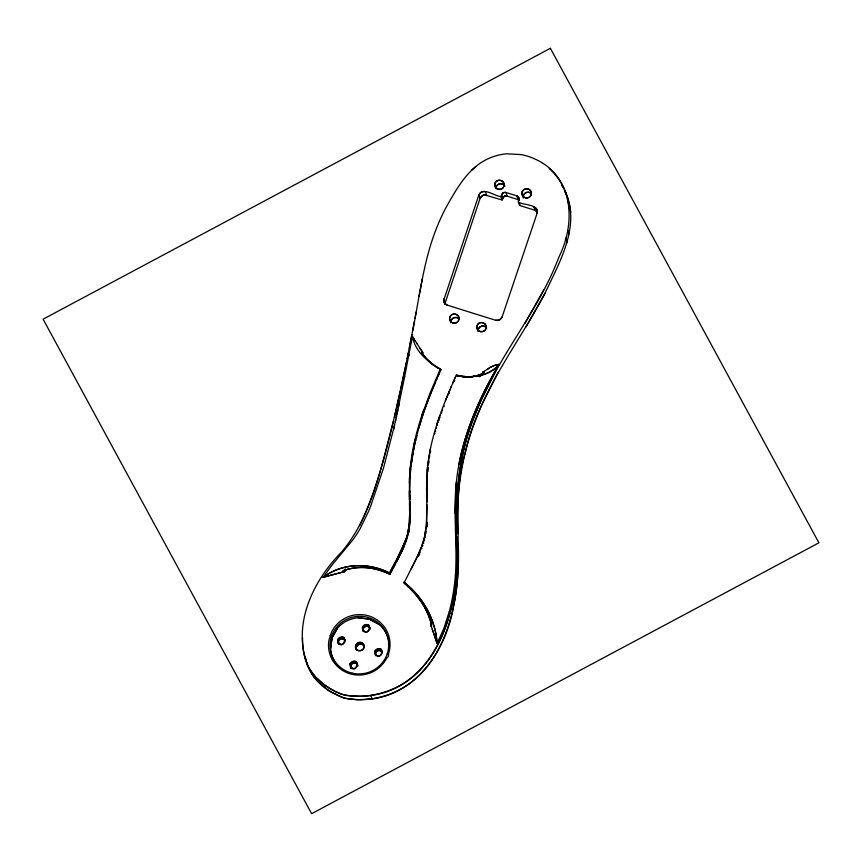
<?xml version="1.0" encoding="UTF-8"?>
<svg xmlns="http://www.w3.org/2000/svg" width="862" height="862" viewBox="0 0 862 862"><rect width="100%" height="100%" fill="white"/><g stroke="black" fill="none" stroke-linecap="round" stroke-linejoin="round"><path stroke-width="1.29" d="M409.601 507.222L409.644 514.118L409.525 502.837M409.741 491.114L410.474 471.277M426.938 488.506L426.938 490.381M370.585 695.386L365.951 695.946A101.016 98.731 -19.4 0 1 363.699 696.151L352.741 696.259L343.162 694.643A44.932 43.919 -19.4 0 1 339.132 693.307L330.652 689.104A71.126 69.52 -19.4 0 1 328.002 687.423A78.905 77.117 -19.4 0 1 324.597 685.021L315.611 677.015L310.923 671.013A47.722 46.645 -19.4 0 1 309.016 667.824A49.673 48.552 -19.4 0 1 307.411 664.58A51.774 50.599 -19.4 0 1 306.085 661.316C293.436 621.642 313.746 580.126 341.6 552.003C372.578 515.239 381.166 466.148 393.503 421.065M410.053 514.873L410.053 512.19M426.938 487.946L427.056 481.276M409.256 524.15A101.414 97.492 -13.2 0 0 409.472 521.068L409.644 514.032M409.633 514.592L409.213 524.15A82.062 78.959 -10.9 0 1 408.9 527.232L407.026 536.218A67.947 65.695 3.6 0 1 406.358 538.427L396.509 560.02M410.043 515.799L409.838 522.253M409.418 482.408L409.418 497.083M427.11 479.617L427.046 497.988M338.863 666.94A29.416 28.748 -19.4 0 1 330.588 648.547L332.042 637.826L337.408 628.323A29.416 28.748 -19.4 0 1 358.258 617.785L369.151 619.067L378.752 624.196A29.416 28.748 -19.4 0 1 389.182 644.528L389.193 646.414M388.999 648.989L389.182 644.528M409.838 522.221L410.032 510.024M427.11 522.286L427.067 523.202M410.01 478.313L410.258 474.111M427.078 523.018L426.755 527.232M427.056 523.385L426.798 526.844M410.323 473.163L410.689 468.853M430.418 448.725L427.423 468.012L426.528 488.474M410.14 469.154L409.601 477.246C410.538 455.998 415.344 435.084 422.014 414.956M427.229 470.156L426.819 505.391M427.563 472.096L427.617 471.471M427.606 471.568L427.994 467.581L427.627 471.309M410.571 470.059L412.23 456.871M389.031 649.194L389.204 647.362M427.24 469.941C429.761 441.937 439.146 415.128 450.072 389.408M410.161 468.863L415.042 439.415M459.748 460.222A242.772 237.319 -19.2 0 1 461.741 451.494C469.499 420.742 482.871 391.639 499.087 364.464C496.577 363.764 485.737 369.787 492.784 366.102A18.404 17.983 -19.4 0 1 494.389 365.466A18.899 18.479 -19.4 0 1 496.049 364.992L499.087 364.464C480.619 395.464 465.663 429.017 458.907 464.618A219.088 214.142 -19.4 0 0 456.31 482.494C453.153 512.761 457.345 543.189 455.502 573.51A205.231 200.587 -19.4 0 1 453.498 591.461A208.399 203.691 -19.4 0 1 449.328 611.417M456.31 482.494L455.093 513.364M410.905 466.773L413.986 447.227M409.213 524.15L407.618 533.987M409.245 528.654L409.827 522.458L408.76 531.714M356.189 648.558C355.844 644.183 362.406 642.341 364.335 646.317M444.803 304.049L480.069 198.432L482.655 195.458L484.681 194.898L502.115 199.984L504.475 196.127L505.832 195.749L519.129 199.919M428.705 461.946L428.457 463.767L428.834 461.041M450.783 322.366C450.514 318.444 455.556 315.923 458.562 318.434M495.93 188.595C495.542 183.778 502.761 181.753 504.884 186.127M478.011 330.889C477.742 326.967 482.785 324.446 485.791 326.957M537.479 211.933A5.183 5.064 -19.4 0 0 535.065 210.306L519.549 205.447L518.331 201.999L518.784 197.538L516.791 195.868L505.897 192.463L503.268 192.689L500.908 196.547L502.115 199.984M523.148 197.118C522.889 193.196 527.921 190.685 530.927 193.185M500.908 196.547C494.422 196.374 483.496 186.418 478.852 194.995L443.596 300.612L444.135 302.584L447.119 305.094L495.585 320.265L499.529 319.931L502.115 316.957L537.123 213.226C538.534 203.572 523.6 205.565 518.331 201.999M426.27 531.38L426 533.115M408.782 531.606L409.224 528.869M412.381 455.933L415.549 440.202L414.051 446.925M429.405 457.431L429.696 455.739M422.779 353.732L422.348 351.879M416.163 311.979L414.988 318.39M302.54 637.848C302.487 649.355 304.448 661.262 310.923 671.013A47.194 46.128 -19.4 0 0 313.121 674.084A52.41 51.224 -19.4 0 0 317.658 679.116L318.369 679.816A73.022 71.374 -19.4 0 0 324.608 685.021L335.264 691.626L343.162 694.643A44.986 43.973 -19.4 0 0 347.354 695.591L360.068 696.356A89.594 87.579 -19.4 0 0 363.699 696.151C429.459 692.671 456.106 620.834 456.946 564.427C455.524 511.651 454.737 457.086 477.807 408.114C499.292 354.594 538.965 310.676 559.158 256.456C575.805 223.366 573.769 176.979 535.895 159.459A57.549 56.256 -19.4 0 0 521.294 154.61L506.942 153.802A52.076 50.901 -19.4 0 0 492.482 156.949C469.251 165.159 456.914 188.239 445.546 208.378A222.902 217.87 -19.4 0 0 436.775 227.557C423.479 260.69 419.622 296.517 412.575 331.245M419.04 296.237L422.337 278.889M414.406 321.537L409.299 348.216M408.739 531.811L406.39 540.625L402.285 550.473M411.95 334.564L407.187 358.775M404.267 378.515L412.413 336.579L414.385 339.596M408.534 356.631L408.922 354.627M430.278 452.625L430.58 451.074M404.062 582.669L408.254 586.785A77.418 71.815 57.7 0 1 410.193 588.584A77.257 71.611 57.6 0 1 412.058 590.448C421.238 600.038 428.436 611.826 431.582 624.788A2.069 0.787 71.7 0 1 431.593 625.241L430.838 625.144L430.989 623.959M404.655 376.543L396.164 417.854M458.907 464.618L459.769 460.222M408.599 351.707L401.099 387.846M406.465 362.352L394.387 417.391M398.266 408.038L399.095 404.106M408.707 532.026L403.578 547.65M397.016 413.932L397.856 410M425.375 536.423L425.149 537.468M305.094 656.844L307.292 664.753L312.13 674.45A47.194 46.128 -19.4 0 0 314.328 677.521A49.921 48.8 -19.4 0 0 316.817 680.452A55.911 54.64 -19.4 0 0 318.865 682.564L319.576 683.254A67.872 66.331 -19.4 0 0 322.593 685.915A77.979 76.222 -19.4 0 0 325.804 688.458L329.209 690.861A71.126 69.52 -19.4 0 0 331.859 692.552L344.369 698.08A44.986 43.973 -19.4 0 0 348.56 699.039L361.286 699.793A89.594 87.579 -19.4 0 0 364.906 699.588A101.016 98.731 -19.4 0 0 367.169 699.394C415.409 696.162 446.376 650.077 453.627 605.889C464.844 555.322 450.179 502.524 465.318 452.421C478.442 393.126 517.405 345.554 545.15 292.994C559.653 261.768 581.678 224.928 564.394 190.146L566.787 195.534M395.292 421.787L396.585 415.893M400.291 391.531C389.678 436.969 379.84 483.259 359.68 525.615M395.733 419.816L393.525 429.621M394.419 425.699L383.471 468.217L370.703 506.059A264.009 258.05 -19.4 0 1 368.386 511.705L360.391 528.19A119.409 116.715 -19.4 0 1 352.623 540.183L334.24 562.38A212.731 207.925 -19.4 0 0 330.361 567.261L323.078 577.389L327.269 576.215M424.535 537.177L426.41 525.411L426.884 510.379M424.503 537.306L421.626 546.637L417.208 556.863L420.516 549.471M416.691 435.525L421.874 417.758M424.513 540.043L424.276 540.927M449.317 611.417L443.736 628.797L437.056 643.494L434.567 636.005M434.76 433.898L434.976 433.133M388.708 653.321L389.43 650.53A31.355 30.644 -19.4 0 0 387.997 633.516A29.588 28.92 -19.4 0 0 385.336 628.344L384.495 627.116A31.495 30.784 -19.4 0 0 373.171 617.645L371.813 617.02A29.588 28.92 -19.4 0 0 366.102 615.231L364.626 614.962A31.431 30.72 -19.4 0 0 348.259 616.739A29.717 29.049 -19.4 0 0 342.871 619.455A31.183 30.482 -19.4 0 0 331.816 631.555L328.961 640.003A31.183 30.482 -19.4 0 0 330.534 656.047A29.717 29.049 -19.4 0 0 333.228 661.305A31.431 30.72 -19.4 0 0 345.382 671.983L346.739 672.619A29.523 28.866 -19.4 0 0 350.985 674.073L353.937 674.677A31.495 30.784 -19.4 0 0 368.871 673.416L370.294 672.91A29.588 28.92 -19.4 0 0 375.681 670.183L376.942 669.343A31.485 30.773 -19.4 0 0 386.736 658.083C389.365 656.866 388.87 651.316 387.243 653.784M418.803 427.778L423.641 412.489M435.418 431.614L435.644 430.86M565.343 239.808L565.881 237.998L567.099 241.435L566.517 243.375M436.323 428.619L436.549 427.875M423.705 542.888L423.501 543.545M437.249 425.634L437.487 424.891M437.066 423.781L439.889 415.398M422.111 417.057L424.147 411.045M438.198 422.682L438.446 421.949M421.777 415.656L429.804 393.729L440.32 368.99L440.902 369.766L438.273 375.703M422.24 414.256L423.673 410.075M519.549 205.447L519.937 204.262M438.93 420.484L439.189 419.751M422.854 545.506L422.628 546.163M423.856 411.864L424.449 410.183M440.073 417.165L439.857 417.779M424.212 410.862L426.668 404.062M424.686 409.504L427.692 401.336M441.495 413.2L441.764 412.467M442.292 411.012L442.572 410.28M426.927 403.384L428.479 399.289M421.895 548.146L421.669 548.749M427.951 400.658L429.836 395.83M443.952 406.627L444.232 405.894M428.748 398.6L430.666 393.74M430.106 395.141L432.843 388.406M445.438 400.647L451.44 386.198M430.957 393.029L431.528 391.607M431.819 390.895L432.11 390.184M432.401 389.473L434.232 385.088M433.608 386.575L434.868 383.59M449.21 393.568L449.522 392.803M434.394 384.711L435.353 382.448M435.191 382.836L436.689 379.334M420.247 552.23L419.977 552.854M436.183 380.508L438.812 374.464M450.751 387.803L454.22 379.819M452.819 383.008L455.632 376.64M389.969 574.017L389.829 574.264A72.958 68.303 59.7 0 0 387.157 573.004A71.848 67.333 60.1 0 0 384.43 571.883A70.662 66.299 60.5 0 0 381.672 570.881A69.423 65.2 60.9 0 0 378.892 569.997C367.6 566.69 355.252 566.496 344.078 570.418A2.769 1.433 -7.4 0 0 343.582 570.612L343.065 571.732L344.8 571.28M454.403 381.467L454.78 380.616M454.92 378.224L456.332 375.056C471.072 378.903 488.689 376.5 499.087 364.464C489.185 376.909 469.09 378.601 456.375 375.099M419.126 554.772L419.406 554.147L418.275 556.636M403.545 547.726L402.145 550.753M411.196 568.758L417.251 556.766M401.573 551.949L402.058 550.947L400.399 554.341M401.466 552.186L399.903 555.333M416.885 557.542L414.126 563.091M399.817 555.516L398.772 557.574M399.472 556.195L398.244 558.608M413.663 564.017L404.084 582.755M398.427 558.253L397.501 560.041M398.061 558.975L395.141 564.535M543.944 289.546L524.936 323.369M545.15 292.994L526.154 326.817M397.317 560.408L396.94 561.119M395.895 561.194L390.367 571.42M395.356 564.136L394.29 566.129M394.721 565.332L393.191 568.166M393.859 566.927L391.585 571.107M496.868 368.828L480.78 401.089A350.953 343.022 -19.4 0 0 474.951 415.279C459.672 452.669 454.543 493.333 456.828 533.481M498.074 372.276L481.998 404.537A350.953 343.022 -19.4 0 0 476.158 418.727C461.418 455.104 455.836 494.594 457.981 533.697M390.766 572.573L391.811 570.687M390.906 572.336L389.829 574.264C375.66 567.282 358.614 565.084 343.593 570.612A2.467 1.271 -7.7 0 0 343.184 570.87M404.763 582.486L404.256 583.38A77.364 71.891 57.9 0 1 408.362 586.871M344.272 571.732L344.574 571.625A2.521 1.099 -12.6 0 1 343.992 571.721A1.821 0.873 -12.9 0 1 343.475 571.775A1.25 0.625 -13.5 0 1 343.065 571.732M479.66 376.705L483.571 371.813M480.08 376.554L484.024 372.265M337.408 628.323L332.042 637.826L330.588 648.547M471.654 170.17L475.641 166.657M324.737 576.926L323.078 577.389C341.945 562.951 368.731 562.261 389.462 573.036L389.743 573.952M487.752 369.044L488.603 368.473M323.078 577.389C341.966 562.983 368.71 562.272 389.462 573.036L401.606 549.891L407.026 536.218A64.068 61.881 0.1 0 0 407.629 533.987M485.909 370.304L489.497 367.891M488.657 368.44L489.939 367.621M485.252 370.735L485.155 370.811M484.412 371.285L483.722 371.716M484.304 371.35L482.504 372.449L483.938 371.824M481.923 373.817L480.371 374.528A29.211 26.927 23 0 1 478.819 375.239A29.556 26.808 18 0 1 477.182 375.789A29.933 26.582 14 0 1 475.522 376.252M325.567 576.689L331.558 575.029M328.12 575.978L336.956 573.575M332.42 574.792L339.65 572.874M338.109 573.273L338.831 573.09M475.458 376.091L468.939 376.931L462.151 376.662L472.247 376.662L480.371 374.528A28.92 26.991 28.9 0 0 481.955 373.882M339.272 572.971L340.587 572.637M340.145 572.745L341.471 572.411M341.029 572.519L342.289 572.206M341.912 572.303L343.119 572.012M342.785 572.088L344.541 571.668M371.77 698.834L357.18 699.836L344.369 698.08A44.932 43.919 -19.4 0 1 340.339 696.744L329.209 690.861A78.905 77.117 -19.4 0 1 325.804 688.458L316.817 680.452L312.13 674.45A47.722 46.645 -19.4 0 1 310.234 671.272A49.673 48.552 -19.4 0 1 308.618 668.018A51.774 50.599 -19.4 0 1 307.292 664.753L305.019 656.338M358.258 617.785L369.151 619.067L378.752 624.196M463.864 376.823L465.545 376.909L461.903 376.522M456.935 375.789L459.543 376.285A44.49 36.894 9.6 0 1 457.237 375.951M421.917 351.728L422.24 351.955A1.455 0.582 50.3 0 1 422.585 352.332L422.876 352.687A2.284 0.97 50.6 0 0 422.617 352.299C418.318 350.241 432.121 365.531 434.459 365.747L425.634 357.881M330.071 635.682L331.536 636.393M440.32 368.99L440.902 369.766L439.297 368.861M439.2 368.796L440.902 369.766M435.181 366.253L438.672 368.494M435.903 366.749L438.359 368.311M432.573 364.292C423.156 357.622 414.525 348.291 412.413 336.579L420.15 348.528M403.912 582.119C422.768 596.806 435.698 619.466 437.056 643.494C435.784 619.584 422.477 596.375 403.955 582.281M537.058 211.966L535.065 210.306L533.847 206.858A5.183 5.064 -19.4 0 1 537.123 213.226M408.254 586.785L415.441 594.177L421.529 602.236A73.313 67.882 57.6 0 1 424.179 606.536L428.317 614.886L431.377 623.689A2.834 1.024 72.1 0 1 431.485 624.239A2.564 0.959 71.9 0 1 431.571 624.778L431.593 625.23M549.234 168.446C561.776 179.619 568.834 195.954 570.773 212.44M370.013 628.236C367.966 624.034 361.135 627.461 363.344 631.609M382.405 652.394C380.357 648.192 373.537 651.618 375.735 655.766M356.038 648.483C358.398 653.321 366.275 649.377 363.732 644.593C360.542 638.947 352.353 645.261 356.642 650.207A4.31 4.213 -19.4 0 1 358.366 644.614A4.31 4.213 -19.4 0 1 364.12 645.94M357.633 664.914C355.586 660.723 348.765 664.139 350.963 668.287M422.466 352.062L421.507 350.618M421.723 350.931L421.033 349.897M421.13 350.026L420.096 348.431M414.773 340.199L415.559 341.406M420.333 348.798L420.742 349.433M416.723 343.216L417.122 343.819M561.518 185.028L563.015 187.55M430.634 624.627A2.22 0.819 75.3 0 0 430.828 625.112L431.323 626.534M430.817 625.09L430.838 625.144A1.562 0.582 75.5 0 0 431.054 625.467M430.698 624.756L431.496 627.008M567.853 230.423L569.071 233.861M324.597 685.021L325.804 688.469M431.463 626.922L432.358 629.508M432.67 630.413L432.907 631.081M432.261 629.217L433.306 632.266M433.047 631.512L434.319 635.251M433.554 633.01L435.569 639.001M435.816 639.744L436.56 641.996M389.764 574.027L389.602 573.499M338.572 644.129C336.363 639.981 343.195 636.565 345.242 640.757A3.739 3.653 -19.4 0 0 340.07 639.281A3.739 3.653 -19.4 0 0 338.755 644.453M567.444 197.657L569.567 208.992M455.556 533.89L455.61 535.604M427.099 500.499L427.121 501.759L426.992 495.467M456.903 536.681C460.319 598.573 443.79 683.641 370.8 695.354L372.018 698.791C443.661 687.477 461.202 604.348 458.175 543.308M409.892 501.943L409.773 494.659M409.924 503.311L409.978 506.49M409.881 501.555L409.924 503.774M409.342 491.006L409.461 499.507M409.439 498.29L409.536 503.365M426.798 504.55L426.884 509.55M409.978 506.113L410.032 509.593M409.838 499.206L409.741 491.534M409.558 504.421L409.59 506.091M426.83 506.22L426.464 524.796L424.406 537.705A82.019 79.315 2.1 0 1 423.339 541.616L421.367 547.327A106.597 103.128 3.9 0 1 420.462 549.45M409.989 507.255L410.01 508.009M410.021 508.774L410.043 511.759M426.981 494.206L426.938 490.704M426.539 490.532L426.528 489.293M409.752 492.999L409.741 490.489M440.407 368.882A61.267 47.065 11.8 0 1 432.67 364.195M409.288 482.408A242.567 227.719 -39.9 0 1 409.472 477.246M415.958 440.256A226.781 192.086 -60.8 0 1 417.111 435.59M425.742 357.816A47.238 37.809 9.9 0 1 424.74 356.663M424.729 356.663A46.128 37.314 8.3 0 1 423.792 355.489A44.91 36.678 6.7 0 1 422.897 354.282A43.606 35.902 5.1 0 1 422.057 353.064M422.057 353.118A3.039 0.905 47.5 0 1 421.798 352.687A2.834 0.916 46.3 0 1 421.593 352.278M523.299 198.044A4.752 4.644 -19.4 0 1 531.272 193.497M495.919 188.142A4.752 4.644 -19.4 0 1 504.647 185.718M519.377 200.146A3.448 3.373 -19.4 0 0 517.997 199.316L516.791 195.868A3.448 3.373 -19.4 0 1 518.967 200.124M502.115 316.957A5.183 5.064 -19.4 0 1 495.585 320.265M447.119 305.094A5.183 5.064 -19.4 0 1 443.855 298.715L445.061 302.163A5.183 5.064 -19.4 0 0 444.857 304.555M478.065 331.353A4.752 4.644 -19.4 0 1 486.739 328.002M450.837 322.83A4.752 4.644 -19.4 0 1 458.907 318.746M363.182 631.264A3.739 3.653 -19.4 0 1 365.542 626.448A3.739 3.653 -19.4 0 1 370.283 628.937M351.157 668.61A3.739 3.653 -19.4 0 1 352.978 663.19A3.739 3.653 -19.4 0 1 357.989 665.981M375.584 655.422A3.739 3.653 -19.4 0 1 382.222 652.06M344.164 570.461A128.05 125.001 -19.6 0 1 345.231 568.845M342.904 571.14A1.95 0.981 -8.8 0 1 343.195 570.87M344.778 571.269A129.612 126.682 -19.4 0 1 345.845 569.663M482.073 373.914A5.571 2.608 -16.5 0 0 482.763 373.526A5.581 2.812 -14.7 0 0 483.323 373.074M482.591 372.664A4.795 1.422 -29.2 0 1 483.216 372.319M483.194 372.125A1.735 0.7 -29.6 0 1 483.744 371.888M483.959 372.265A3.308 1.552 -17.9 0 1 483.625 372.621A4.687 2.338 -15.1 0 1 483.183 373.041M337.764 639.615C341.934 655.648 350.823 628.991 337.764 639.615M350.155 663.772C354.325 679.816 363.214 653.148 350.155 663.772M362.536 627.094C366.706 643.127 375.595 616.47 362.536 627.094M374.927 651.252C379.097 667.285 387.986 640.628 374.927 651.252M449.813 317.194C447.809 322.894 457.065 325.674 458.799 320.007C460.804 314.296 451.537 311.516 449.813 317.194M494.95 183.423C492.945 189.123 502.201 191.903 503.936 186.235C505.94 180.535 496.674 177.755 494.95 183.423M477.042 325.717C475.037 331.417 484.293 334.197 486.028 328.53C488.032 322.819 478.766 320.039 477.042 325.717M522.178 191.946C520.174 197.646 529.43 200.437 531.164 194.758C533.169 189.058 523.902 186.278 522.178 191.946M550.376 48.304L43.1 319.188L311.624 813.696L818.9 542.812L550.376 48.304M507.104 195.9L505.897 192.463A3.448 3.373 -19.4 0 0 501.544 194.661L502.751 198.109A3.448 3.373 -19.4 0 1 507.104 195.9M486.599 195.124L485.381 191.687A5.183 5.064 -19.4 0 0 478.852 194.995L480.069 198.432A5.183 5.064 -19.4 0 1 486.599 195.124M525.421 197.861A4.752 4.644 -19.4 0 0 531.251 192.107A4.752 4.644 -19.4 0 0 523.331 190.093A4.752 4.644 -19.4 0 0 525.421 197.861M498.193 189.338A4.752 4.644 -19.4 0 0 504.022 183.584A4.752 4.644 -19.4 0 0 496.103 181.57A4.752 4.644 -19.4 0 0 498.193 189.338M480.285 331.622A4.752 4.644 -19.4 0 0 486.114 325.868A4.752 4.644 -19.4 0 0 478.194 323.864A4.752 4.644 -19.4 0 0 480.285 331.622M453.056 323.099A4.752 4.644 -19.4 0 0 458.886 317.345A4.752 4.644 -19.4 0 0 450.966 315.341A4.752 4.644 -19.4 0 0 453.056 323.099M358.754 650.638A4.31 4.213 -19.4 0 0 364.044 645.401A4.31 4.213 -19.4 0 0 356.857 643.58A4.31 4.213 -19.4 0 0 358.754 650.638M365.089 631.749A3.739 3.653 -19.4 0 0 369.679 627.213A3.739 3.653 -19.4 0 0 363.441 625.629A3.739 3.653 -19.4 0 0 365.089 631.749M352.709 668.427A3.739 3.653 -19.4 0 0 357.299 663.891A3.739 3.653 -19.4 0 0 351.071 662.318A3.739 3.653 -19.4 0 0 352.709 668.427M377.481 655.907A3.739 3.653 -19.4 0 0 382.071 651.37A3.739 3.653 -19.4 0 0 375.843 649.797A3.739 3.653 -19.4 0 0 377.481 655.907M340.318 644.27A3.739 3.653 -19.4 0 0 344.908 639.733A3.739 3.653 -19.4 0 0 338.669 638.16A3.739 3.653 -19.4 0 0 340.318 644.27M352.127 673.147A29.416 28.758 -19.4 0 0 387.641 636.932A29.416 28.758 -19.4 0 0 338.389 625.273A29.416 28.758 -19.4 0 0 352.127 673.147"/></g></svg>
